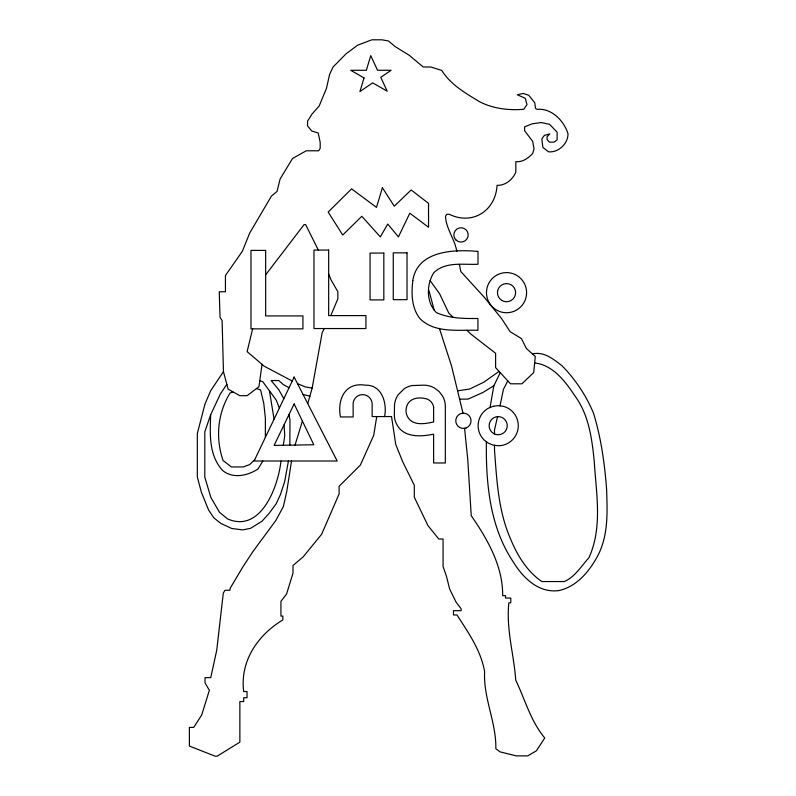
<?xml version="1.0" encoding="UTF-8"?>
<svg xmlns="http://www.w3.org/2000/svg" width="796" height="796" viewBox="0 0 796 796"><rect width="100%" height="100%" fill="white"/><g stroke="black" fill="none" stroke-linecap="round" stroke-linejoin="round"><path stroke-width="1.19" d="M486.386 441.7C485.819 482.744 489.679 526.464 513.002 561.538C522.843 577.657 538.385 593.388 558.971 590.562C576.224 586.672 588.125 572.742 596.532 558.016C608.552 536.982 607.398 512.584 606.602 489.271C604.642 463.57 601.099 437.86 593.498 413.174C586.135 395.493 575.379 379.394 561.986 365.722C553.23 359.086 544.235 351.325 532.424 353.892M289.834 445.153L289.973 419.89L288.958 414.656M376.727 416.567L373.692 435.392L360.399 465.033L339.106 486.296L339.106 493.938L321.644 534.265L303.206 556.832L292.998 565.478L292.998 573.12L286.54 594.124L280.938 601.269L280.938 616.074L282.849 616.074L282.849 619.895C257.695 635.138 239.875 661.068 243.685 691.525L247.029 691.525L247.029 697.734L243.685 697.734L243.685 701.555L239.865 701.555L239.865 742.161L217.089 756.2L215.179 756.2L189.398 746.051L189.398 727.425L193.697 727.425L201.716 714.977L209.368 690.301L205.03 682.878L205.03 677.625L210.761 677.625L216.761 650.083L223.288 593.149L224.989 590.264L229.855 590.264L230.283 588.065L242.969 566.722L252.939 551.548L275.894 520.405L283.376 506.535L286.819 491.152L291.535 461.003M262.053 364.359L258.909 386.717L247.118 395.682L239.845 395.682L228.144 389.204L223.447 371.662L222.114 320.569L220.044 317.355L219.228 291.764L225.437 291.764L225.437 275.525L242.382 251.228L249.685 233.059L271.486 196.005L277.028 191.458L280.142 178.941L292.51 158.513L306.251 150.782L318.669 150.782L320.181 148.345L320.181 142.335L318.221 132.992L311.813 131.041L307.555 125.937L307.555 121.161L311.853 114.276L319.136 106.047L326.46 88.396L329.604 74.416L333.017 67.053L346.091 53.78L357.593 45.223L371.881 39.8L381.911 39.8L388.498 40.994L395.065 46.546L409.293 55.322L423.203 66.983L430.855 66.983L441.78 70.436C450.576 84.754 466.008 93.46 480.048 101.987C493.629 108.763 508.763 110.485 523.748 109.311L526.992 104.584L525.241 98.286L517.281 94.744L523.35 93.46L528.783 95.291L534.763 102.724L535.509 108.405L537.171 109.351C551.558 107.967 564.065 120.823 568.006 133.808C568.095 143.718 558.384 152.802 548.553 151.817L542.892 147.429L541.807 138.862L544.365 135.4L549.827 133.907L547.121 136.604L547.121 139.748L549.459 142.136L554.096 142.136L557.13 139.827L557.13 132.186L549.529 124.315L541.111 122.544L532.126 123.828L524.594 126.862L524.594 130.683L532.673 141.35L534.046 148.872L532.693 153.449C528.445 158.115 522.455 162.404 515.828 161.668L515.828 172.185C512.674 179.548 505.42 185.717 497.052 185.329C495.719 210.482 472.774 225.726 449.322 214.293L446.695 214.293L445.511 216.363C446.058 228.362 454.168 238.283 456.536 249.984L456.824 251.436M280.958 461.003C278.401 485.968 261.028 533.609 227.537 518.902L219.417 512.226L210.831 497.331L204.801 477.202L204.801 431.82L210.691 414.646L220.432 393.891L226.83 384.299M283.316 445.262L284.739 435.691L284.043 424.845M490.028 407.552L493.848 385.732L500.266 372.687M307.734 403.592L312.151 388.14L322.171 332.668L324.27 328.549M288.431 461.003L284.67 481.57L280.54 494.296L276.152 503.848L268.75 513.818L262.003 521.241L250.641 528.295L242.68 529.887L231.775 528.494L220.94 523.47L213.816 517.848L208.532 509.888L201.358 492.177L197.328 476.943L197.328 433.472L205.03 403.89L210.701 390.727L223.447 371.662M497.52 416.706L494.505 429.969L494.505 433.91M499.978 405.87L503.43 389.383L507.788 380.886M252.65 328.867L247.118 351.613L264.192 366.19L292.251 381.055M295.057 445.073L302.39 421.064M330.758 315.604L337.842 298.888L337.842 291.724L331.166 280.132L328.668 274.073M262.809 461.003L258.143 468.874C247.845 475.729 232.85 479.112 222.601 470.446C208.651 455.203 209.965 433.84 210.691 414.646M265.655 274.829L304.082 224.611L305.644 224.611L318.33 250.073M254.69 459.77L249.636 464.585L243.377 466.934L231.427 466.934L223.079 460.546C215.348 438.148 217.537 413.214 230.084 392.985L232.92 391.851M499.072 371.384L483.819 382.189L469.63 389.055L457.809 390.756M493.848 385.732L482.874 392.498L468.038 399.114L459.919 399.114M534.633 362.976C552.573 364.767 565.23 381.234 574.473 395.274C588.771 414.398 591.896 438.128 594.234 461.192C596.174 493.122 602.771 527.599 588.901 557.767C581.229 566.165 575.17 576.811 564.324 581.548L541.867 581.548C527.052 571.518 517.201 555.2 510.525 538.852C498.226 510.724 496.784 480.217 494.505 450.038L494.505 445.272M312.151 388.14L305.107 386.866L297.485 383.622M309.972 396.239L303.037 394.448M256.471 388.567L260.561 389.891L263.775 403.363L265.376 418.089L265.376 437.382M259.745 380.727L262.829 381.732L276.321 400.269L279.356 408.069M289.048 387.771L283.028 384.378L278.769 380.538L271.118 380.538L278.769 389.702L283.824 398.716M453.113 317.256L448.864 313.236L439.631 293.824L430.099 280.55M466.944 330.32L471.441 334.559L495.61 353.285L495.61 367.613L510.465 383.801L521.937 383.801L533.688 372.598L535.28 356.429L526.365 348.479L521.499 338.628L510.097 331.634L501.49 318.43L483.988 296.958L460.814 271.545L459.392 264.371M439.402 328.39L451.561 366.041L463.003 413.194M428.954 290.54L434.128 309.903M274.063 419.164L269.446 390.816M464.556 428.308L467.759 459.461L471.242 515.718C487.47 539.051 503.052 566.463 502.654 595.657L505.52 595.657L505.52 598.045L510.773 598.045L510.773 602.821L508.863 602.821C505.997 629.069 513.918 654.173 515.738 680.132C525.022 699.545 530.733 721.206 544.753 737.982L536.404 750.787L527.758 755.882L516.296 755.882L500.067 751.872L495.838 748.747C496.405 722.43 483.222 698.022 484.615 671.645C480.943 650.422 468.366 632.73 457.004 614.97L453.481 614.97L453.481 610.671L461.123 610.671L461.123 608.761L456.178 602.323L449.64 589.03L446.397 576.055L443.074 566.593L443.074 539.021L438.775 539.021L427.979 525.639L414.308 497.221L414.308 485.281L402.696 461.71L395.731 444.437L391.542 416.567L372.15 416.567L372.15 403.433A9.532 9.532 0 0 0 360.29 394.925L358.091 395.791A9.532 9.532 0 0 0 353.135 403.433L353.135 416.945L340.439 416.945C337.126 398.935 345.305 381.781 365.573 385.224C381.911 384.567 387.304 403.323 384.587 416.567M433.621 407.104L433.621 421.96C424.855 423.92 412.418 426.208 407.413 416.457A12.925 12.925 0 0 1 406.686 406.418C408.975 398.866 417.323 396.896 424.238 398.388A10.408 10.408 0 0 1 433.671 407.094M394.498 404.985L394.348 415.701A20.527 20.527 0 0 0 397.393 425.532C404.776 437.959 421.492 436.656 433.621 434.178L433.621 462.964L445.332 462.964L445.332 407.542A20.975 20.975 0 0 0 442.715 396.289L439.193 391.592L434.507 388.02A22.059 22.059 0 0 0 423.104 385.165L411.771 385.572A22.457 22.457 0 0 0 404.089 388.856L398.189 394.697A21.542 21.542 0 0 0 394.498 404.985M412.825 280.52C411.273 293.535 411.482 307.923 419.999 318.679C435.024 333.614 458.735 329.604 477.928 330.32L477.928 318.47C463.978 318.708 449.362 318.44 436.417 312.619C426.019 302.371 426.387 284.689 433.73 272.769C445.422 261.277 463.153 264.939 478.008 264.252L478.008 251.436C454.476 249.267 417.402 250.342 412.825 280.52M382.388 187.727L376.498 207.408L351.593 188.861L328.171 212.054L342.728 235.039L361.802 216.283L380.339 236.88L387.742 224.054L398.438 236.89L409.811 213.209L428.537 227.258L428.537 203.378L411.134 189.955L394.279 206.204L382.388 187.727M364.031 77.928L359.931 91.55L372.657 82.864L387.174 91.182L380.777 77.331L391.105 70.287L377.533 70.287L370.757 55.62L366.339 70.287L350.698 70.287L364.031 77.928M294.142 377.095L254.103 461.003L337.176 461.003L294.142 377.095M294.142 403.93L274.113 445.412L313.813 444.765L294.142 403.93M493.003 406.318L488.167 408.318A20.059 20.059 0 0 0 484.008 439.88L488.167 443.074L493.003 445.073L498.197 445.76A20.059 20.059 0 0 0 503.39 406.318L498.197 405.632L493.003 406.318M466.118 427.94L464.177 428.397A7.642 7.642 0 0 1 455.81 421.552A7.642 7.642 0 0 1 462.665 413.184L464.655 413.253A7.642 7.642 0 0 1 466.118 427.94M498.197 416.616L495.848 416.925A9.074 9.074 0 0 0 493.659 433.551L495.848 434.457A9.074 9.074 0 0 0 507.191 426.875A9.074 9.074 0 0 0 498.197 416.616M328.668 250.073L313.982 250.073L313.982 328.549L365.941 328.549L365.941 315.604L328.668 315.604L328.668 250.073M265.655 250.392L250.979 250.392L250.979 328.867L302.928 328.867L302.928 315.922L265.655 315.922L265.655 250.392M407.025 252.849L393.264 252.849L393.264 299.684L407.025 299.684L407.025 252.849M383.831 253.078L370.06 253.078L370.06 299.913L383.831 299.913L383.831 253.078M455.949 239.984A7.164 7.164 0 0 0 467.939 236.77A7.164 7.164 0 0 0 459.163 227.994A7.164 7.164 0 0 0 455.949 239.984M501.997 300.52A9.074 9.074 0 0 0 515.609 292.659A9.074 9.074 0 0 0 501.997 284.799A9.074 9.074 0 0 0 501.997 300.52M492.346 306.848A20.059 20.059 0 0 0 525.917 297.853A20.059 20.059 0 0 0 501.341 273.287A20.059 20.059 0 0 0 492.346 306.848"/></g></svg>
